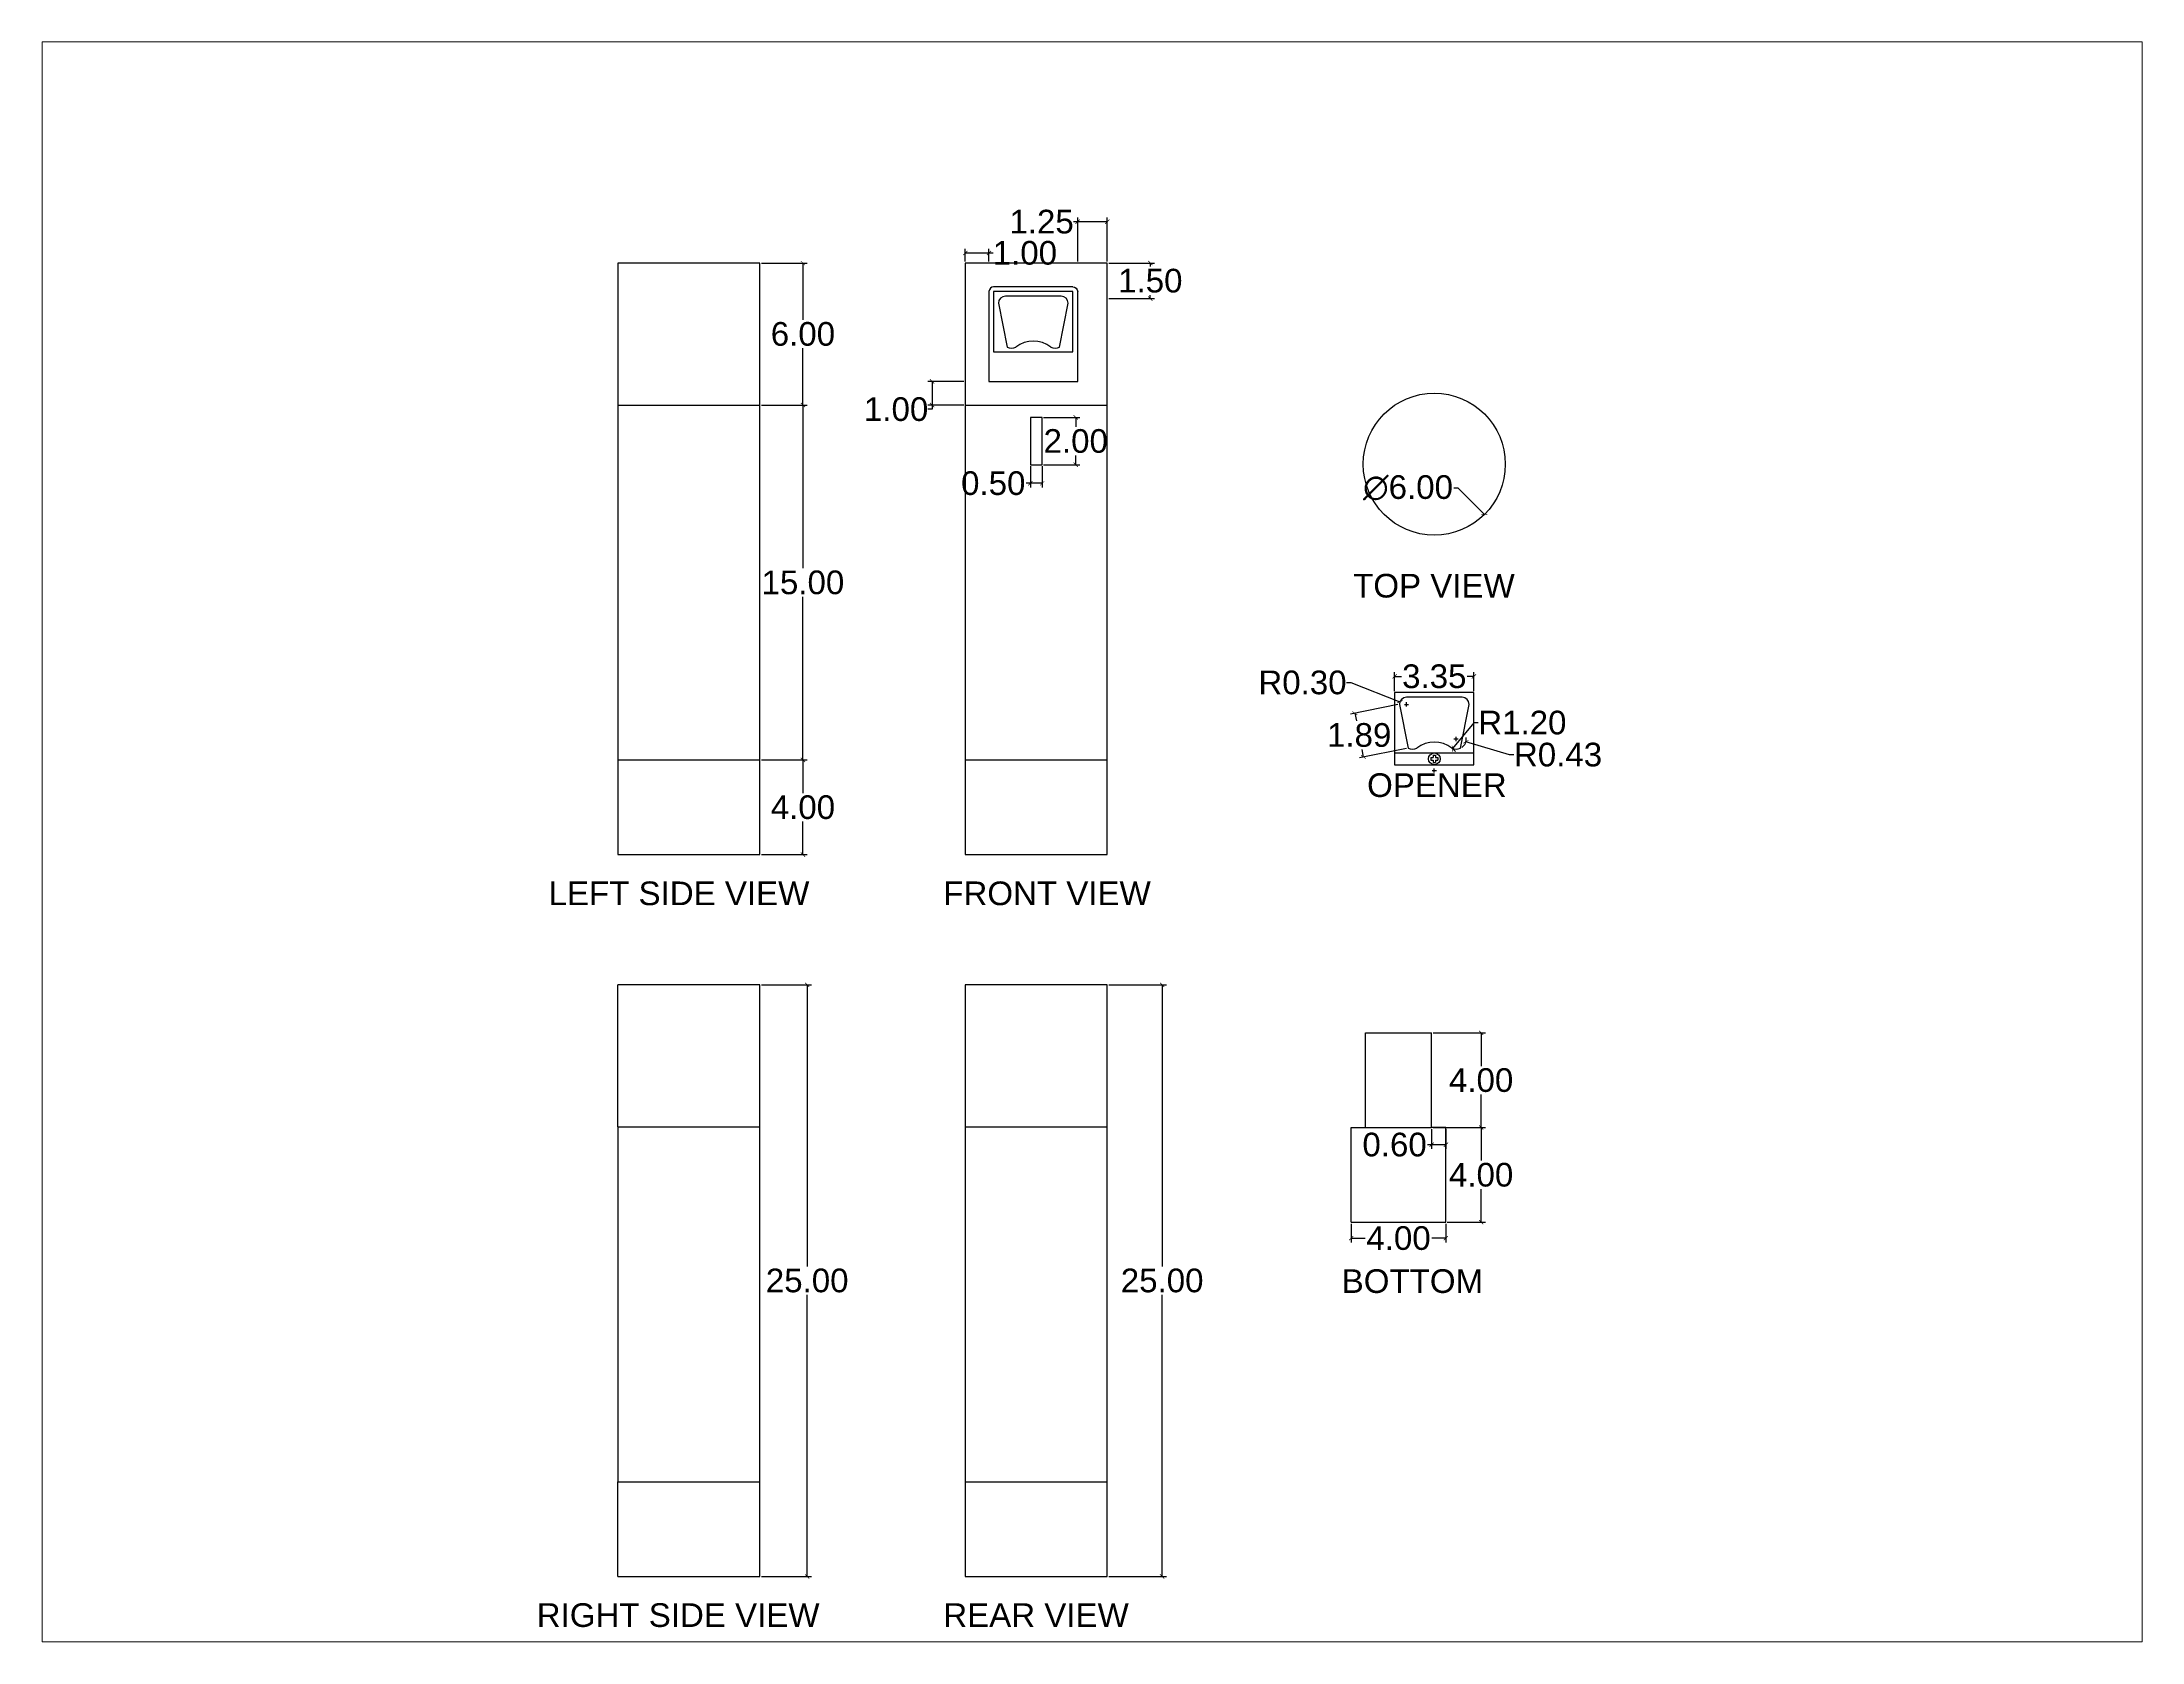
# Paper-space layout 'Layout1' of a CAD drawing. Header units: centimetres. Extents: x 1.05 to 9.45, y 0.8 to 7.2.
# The model-space entities are those that its viewports show. They can reach past a viewport. Long polylines and large blocks are cut down to what shows.
import ezdxf

# ---------------------------------------------------------------- set-up
doc = ezdxf.new("R2010")
doc.units = ezdxf.units.CM
doc.header["$MEASUREMENT"] = 0
for name, color, linetype in [('dimension', 11, 'Continuous'), ('label', 51, 'Continuous'), ('outline', 171, 'Continuous')]:
    doc.layers.add(name, color=color, linetype=linetype)
doc.styles.add('LABEL', font='arial.ttf', dxfattribs={"height": 1})
doc.styles.get("Standard").update_dxf_attribs({"font": 'arial.ttf', "height": 1})
doc.dimstyles.get("Standard").update_dxf_attribs({"dimtxt": 0.35, "dimasz": 0.18, "dimexe": 0.18, "dimexo": 0.0625, "dimgap": 0.09, "dimtad": 0, "dimtih": 1, "dimtoh": 1, "dimzin": 0, "dimdsep": 46, "dimtxsty": 'Standard', "dimblk": 'ARCHTICK', "dimcen": 0.09, "dimadec": 0, "dimazin": 0, "dimtfac": 1, "dimtofl": 0, "dimtmove": 0, "dimatfit": 3, "dimfxl": 1, "dimtolj": 1, "dimtzin": 0, "dimarcsym": 0})

# ---------------------------------------------------------------- blocks, each defined once
blk = doc.blocks.new('_ArchTick')
at = {"color": 0, "linetype": 'ByBlock', "const_width": 0.15}
blk.add_lwpolyline([(-0.5, -0.5), (0.5, 0.5)], dxfattribs=at)
blk = doc.blocks.new('*D21')
at = {"layer": 'Defpoints', "color": 0, "transparency": 16777216}
for p in [(111.379, 84.121), (115.621, 79.879)]:
    blk.add_point(p, dxfattribs=at)
at = {"layer": 'dimension', "color": 0, "lineweight": -2, "transparency": 16777216}
for p, q in [((114.32, 81), (114.5, 81)), ((114.5, 81), (115.621, 79.879))]:
    blk.add_line(p, q, dxfattribs=at)
at = {"layer": 'dimension', "color": 0, "lineweight": -2, "transparency": 16777216, "xscale": 0.18, "yscale": 0.18, "zscale": 0.18, "rotation": 315.0000000000001}
blk.add_blockref('_ArchTick', (115.621, 79.879), dxfattribs=at)
at = {"layer": 'dimension', "color": 0, "transparency": 16777216, "insert": (112.389, 81), "char_height": 1, "attachment_point": 5}
blk.add_mtext('\\A1;∅6.00', dxfattribs=at)
blk = doc.blocks.new('*D24')
at = {"layer": 'Defpoints', "color": 0, "transparency": 16777216}
for p in [(99.68, 90.5), (99.68, 89), (101.5, 89)]:
    blk.add_point(p, dxfattribs=at)
at = {"layer": 'dimension', "color": 0, "lineweight": -2, "transparency": 16777216}
for p, q in [((99.743, 90.5), (101.68, 90.5)), ((101.5, 90.5), (101.5, 90.351)), ((99.743, 89), (101.68, 89)), ((101.5, 89), (101.5, 89.149))]:
    blk.add_line(p, q, dxfattribs=at)
at = {"layer": 'dimension', "color": 0, "lineweight": -2, "transparency": 16777216, "xscale": 0.18, "yscale": 0.18, "zscale": 0.18}
for p, rotation in [((101.5, 90.5), 90), ((101.5, 89), 270)]:
    blk.add_blockref('_ArchTick', p, dxfattribs=dict(at, rotation=rotation))
at = {"layer": 'dimension', "color": 0, "transparency": 16777216, "insert": (101.5, 89.75), "char_height": 1, "attachment_point": 5}
blk.add_mtext('\\A1;1.50', dxfattribs=at)
blk = doc.blocks.new('*D25')
at = {"layer": 'Defpoints', "color": 0, "transparency": 16777216}
for p in [(85, 90.5), (85, 84.5), (86.82, 84.5)]:
    blk.add_point(p, dxfattribs=at)
at = {"layer": 'dimension', "color": 0, "lineweight": -2, "transparency": 16777216}
for p, q in [((85.063, 90.5), (87, 90.5)), ((86.82, 90.5), (86.82, 88.101)), ((86.82, 84.5), (86.82, 86.899)), ((85.063, 84.5), (87, 84.5))]:
    blk.add_line(p, q, dxfattribs=at)
at = {"layer": 'dimension', "color": 0, "lineweight": -2, "transparency": 16777216, "xscale": 0.18, "yscale": 0.18, "zscale": 0.18}
for p, rotation in [((86.82, 90.5), 90), ((86.82, 84.5), 270)]:
    blk.add_blockref('_ArchTick', p, dxfattribs=dict(at, rotation=rotation))
at = {"layer": 'dimension', "color": 0, "transparency": 16777216, "insert": (86.82, 87.5), "char_height": 1, "attachment_point": 5}
blk.add_mtext('\\A1;6.00', dxfattribs=at)
blk = doc.blocks.new('*D26')
at = {"layer": 'Defpoints', "color": 0, "transparency": 16777216}
for p in [(85, 84.5), (85, 69.5), (86.82, 69.5)]:
    blk.add_point(p, dxfattribs=at)
at = {"layer": 'dimension', "color": 0, "lineweight": -2, "transparency": 16777216}
for p, q in [((85.063, 84.5), (87, 84.5)), ((86.82, 84.5), (86.82, 77.601)), ((86.82, 69.5), (86.82, 76.399)), ((85.063, 69.5), (87, 69.5))]:
    blk.add_line(p, q, dxfattribs=at)
at = {"layer": 'dimension', "color": 0, "lineweight": -2, "transparency": 16777216, "xscale": 0.18, "yscale": 0.18, "zscale": 0.18}
for p, rotation in [((86.82, 84.5), 90), ((86.82, 69.5), 270)]:
    blk.add_blockref('_ArchTick', p, dxfattribs=dict(at, rotation=rotation))
at = {"layer": 'dimension', "color": 0, "transparency": 16777216, "insert": (86.82, 77), "char_height": 1, "attachment_point": 5}
blk.add_mtext('\\A1;15.00', dxfattribs=at)
blk = doc.blocks.new('*D27')
at = {"layer": 'Defpoints', "color": 0, "transparency": 16777216}
for p in [(85, 69.5), (85, 65.5), (86.82, 65.5)]:
    blk.add_point(p, dxfattribs=at)
at = {"layer": 'dimension', "color": 0, "lineweight": -2, "transparency": 16777216}
for p, q in [((85.063, 69.5), (87, 69.5)), ((86.82, 69.5), (86.82, 68.101)), ((86.82, 65.5), (86.82, 66.899)), ((85.063, 65.5), (87, 65.5))]:
    blk.add_line(p, q, dxfattribs=at)
at = {"layer": 'dimension', "color": 0, "lineweight": -2, "transparency": 16777216, "xscale": 0.18, "yscale": 0.18, "zscale": 0.18}
for p, rotation in [((86.82, 69.5), 90), ((86.82, 65.5), 270)]:
    blk.add_blockref('_ArchTick', p, dxfattribs=dict(at, rotation=rotation))
at = {"layer": 'dimension', "color": 0, "transparency": 16777216, "insert": (86.82, 67.5), "char_height": 1, "attachment_point": 5}
blk.add_mtext('\\A1;4.00', dxfattribs=at)
blk = doc.blocks.new('*D28')
at = {"layer": 'Defpoints', "color": 0, "transparency": 16777216}
for p in [(85, 60), (85, 35), (87, 35)]:
    blk.add_point(p, dxfattribs=at)
at = {"layer": 'dimension', "color": 0, "lineweight": -2, "transparency": 16777216}
for p, q in [((85.063, 60), (87.18, 60)), ((87, 60), (87, 48.101)), ((87, 35), (87, 46.899)), ((85.063, 35), (87.18, 35))]:
    blk.add_line(p, q, dxfattribs=at)
at = {"layer": 'dimension', "color": 0, "lineweight": -2, "transparency": 16777216, "xscale": 0.18, "yscale": 0.18, "zscale": 0.18}
for p, rotation in [((87, 60), 90), ((87, 35), 270)]:
    blk.add_blockref('_ArchTick', p, dxfattribs=dict(at, rotation=rotation))
at = {"layer": 'dimension', "color": 0, "transparency": 16777216, "insert": (87, 47.5), "char_height": 1, "attachment_point": 5}
blk.add_mtext('\\A1;25.00', dxfattribs=at)
blk = doc.blocks.new('*D29')
at = {"layer": 'Defpoints', "color": 0, "transparency": 16777216}
for p in [(99.68, 60), (99.68, 35), (102, 35)]:
    blk.add_point(p, dxfattribs=at)
at = {"layer": 'dimension', "color": 0, "lineweight": -2, "transparency": 16777216}
for p, q in [((99.743, 60), (102.18, 60)), ((102, 60), (102, 48.101)), ((102, 35), (102, 46.899)), ((99.743, 35), (102.18, 35))]:
    blk.add_line(p, q, dxfattribs=at)
at = {"layer": 'dimension', "color": 0, "lineweight": -2, "transparency": 16777216, "xscale": 0.18, "yscale": 0.18, "zscale": 0.18}
for p, rotation in [((102, 60), 90), ((102, 35), 270)]:
    blk.add_blockref('_ArchTick', p, dxfattribs=dict(at, rotation=rotation))
at = {"layer": 'dimension', "color": 0, "transparency": 16777216, "insert": (102, 47.5), "char_height": 1, "attachment_point": 5}
blk.add_mtext('\\A1;25.00', dxfattribs=at)
blk = doc.blocks.new('*D30')
at = {"layer": 'Defpoints', "color": 0, "transparency": 16777216}
for p in [(96.93, 83.974), (96.93, 81.974), (98.348, 81.974)]:
    blk.add_point(p, dxfattribs=at)
at = {"layer": 'dimension', "color": 0, "lineweight": -2, "transparency": 16777216}
for p, q in [((96.993, 83.974), (98.528, 83.974)), ((98.348, 83.974), (98.348, 83.575)), ((96.993, 81.974), (98.528, 81.974)), ((98.348, 81.974), (98.348, 82.374))]:
    blk.add_line(p, q, dxfattribs=at)
at = {"layer": 'dimension', "color": 0, "lineweight": -2, "transparency": 16777216, "xscale": 0.18, "yscale": 0.18, "zscale": 0.18}
for p, rotation in [((98.348, 83.974), 90), ((98.348, 81.974), 270)]:
    blk.add_blockref('_ArchTick', p, dxfattribs=dict(at, rotation=rotation))
at = {"layer": 'dimension', "color": 0, "transparency": 16777216, "insert": (98.348, 82.974), "char_height": 1, "attachment_point": 5}
blk.add_mtext('\\A1;2.00', dxfattribs=at)
blk = doc.blocks.new('*D31')
at = {"layer": 'Defpoints', "color": 0, "transparency": 16777216}
for p in [(96.43, 81.974), (96.93, 81.974), (96.43, 81.192)]:
    blk.add_point(p, dxfattribs=at)
at = {"layer": 'dimension', "color": 0, "lineweight": -2, "transparency": 16777216}
for p, q in [((96.43, 81.912), (96.43, 81.012)), ((96.93, 81.912), (96.93, 81.012)), ((96.43, 81.192), (96.25, 81.192)), ((96.93, 81.192), (96.43, 81.192))]:
    blk.add_line(p, q, dxfattribs=at)
at = {"layer": 'dimension', "color": 0, "lineweight": -2, "transparency": 16777216, "xscale": 0.18, "yscale": 0.18, "zscale": 0.18, "rotation": 180}
blk.add_blockref('_ArchTick', (96.43, 81.192), dxfattribs=at)
at = {"layer": 'dimension', "color": 0, "lineweight": -2, "transparency": 16777216, "xscale": 0.18, "yscale": 0.18, "zscale": 0.18}
blk.add_blockref('_ArchTick', (96.93, 81.192), dxfattribs=at)
at = {"layer": 'dimension', "color": 0, "transparency": 16777216, "insert": (94.863, 81.192), "char_height": 1, "attachment_point": 5}
blk.add_mtext('\\A1;0.50', dxfattribs=at)
blk = doc.blocks.new('*D32')
at = {"layer": 'Defpoints', "color": 0, "transparency": 16777216}
for p in [(93.68, 85.5), (92.278, 84.5), (93.68, 84.5)]:
    blk.add_point(p, dxfattribs=at)
at = {"layer": 'dimension', "color": 0, "lineweight": -2, "transparency": 16777216}
for p, q in [((93.618, 85.5), (92.098, 85.5)), ((92.278, 85.5), (92.278, 84.5)), ((93.618, 84.5), (92.098, 84.5)), ((92.278, 84.32), (92.098, 84.32)), ((92.278, 84.5), (92.278, 84.32))]:
    blk.add_line(p, q, dxfattribs=at)
at = {"layer": 'dimension', "color": 0, "lineweight": -2, "transparency": 16777216, "xscale": 0.18, "yscale": 0.18, "zscale": 0.18}
for p, rotation in [((92.278, 85.5), 90), ((92.278, 84.5), 270)]:
    blk.add_blockref('_ArchTick', p, dxfattribs=dict(at, rotation=rotation))
at = {"layer": 'dimension', "color": 0, "transparency": 16777216, "insert": (90.758, 84.32), "char_height": 1, "attachment_point": 5}
blk.add_mtext('\\A1;1.00', dxfattribs=at)
blk = doc.blocks.new('*D33')
at = {"layer": 'Defpoints', "color": 0, "transparency": 16777216}
for p in [(94.68, 90.926), (93.68, 90.5), (94.68, 90.5)]:
    blk.add_point(p, dxfattribs=at)
at = {"layer": 'dimension', "color": 0, "lineweight": -2, "transparency": 16777216}
for p, q in [((93.68, 90.563), (93.68, 91.106)), ((93.68, 90.926), (94.68, 90.926)), ((94.68, 90.563), (94.68, 91.106)), ((94.68, 90.926), (94.86, 90.926))]:
    blk.add_line(p, q, dxfattribs=at)
at = {"layer": 'dimension', "color": 0, "lineweight": -2, "transparency": 16777216, "xscale": 0.18, "yscale": 0.18, "zscale": 0.18, "rotation": 180}
blk.add_blockref('_ArchTick', (93.68, 90.926), dxfattribs=at)
at = {"layer": 'dimension', "color": 0, "lineweight": -2, "transparency": 16777216, "xscale": 0.18, "yscale": 0.18, "zscale": 0.18}
blk.add_blockref('_ArchTick', (94.68, 90.926), dxfattribs=at)
at = {"layer": 'dimension', "color": 0, "transparency": 16777216, "insert": (96.2, 90.926), "char_height": 1, "attachment_point": 5}
blk.add_mtext('\\A1;1.00', dxfattribs=at)
blk = doc.blocks.new('*D34')
at = {"layer": 'Defpoints', "color": 0, "transparency": 16777216}
for p in [(98.43, 92.244), (98.43, 90.5), (99.68, 90.5)]:
    blk.add_point(p, dxfattribs=at)
at = {"layer": 'dimension', "color": 0, "lineweight": -2, "transparency": 16777216}
for p, q in [((98.43, 90.563), (98.43, 92.424)), ((99.68, 90.563), (99.68, 92.424)), ((98.43, 92.244), (98.25, 92.244)), ((99.68, 92.244), (98.43, 92.244))]:
    blk.add_line(p, q, dxfattribs=at)
at = {"layer": 'dimension', "color": 0, "lineweight": -2, "transparency": 16777216, "xscale": 0.18, "yscale": 0.18, "zscale": 0.18, "rotation": 180}
blk.add_blockref('_ArchTick', (98.43, 92.244), dxfattribs=at)
at = {"layer": 'dimension', "color": 0, "lineweight": -2, "transparency": 16777216, "xscale": 0.18, "yscale": 0.18, "zscale": 0.18}
blk.add_blockref('_ArchTick', (99.68, 92.244), dxfattribs=at)
at = {"layer": 'dimension', "color": 0, "transparency": 16777216, "insert": (96.905, 92.244), "char_height": 1, "attachment_point": 5}
blk.add_mtext('\\A1;1.25', dxfattribs=at)
blk = doc.blocks.new('*D35')
at = {"layer": 'Defpoints', "color": 0, "transparency": 16777216}
for p in [(115.175, 73.033), (111.825, 72.351), (115.175, 72.351)]:
    blk.add_point(p, dxfattribs=at)
at = {"layer": 'dimension', "color": 0, "lineweight": -2, "transparency": 16777216}
for p, q in [((111.825, 72.414), (111.825, 73.213)), ((111.825, 73.033), (112.108, 73.033)), ((115.175, 73.033), (114.892, 73.033)), ((115.175, 72.414), (115.175, 73.213))]:
    blk.add_line(p, q, dxfattribs=at)
at = {"layer": 'dimension', "color": 0, "lineweight": -2, "transparency": 16777216, "xscale": 0.18, "yscale": 0.18, "zscale": 0.18, "rotation": 180}
blk.add_blockref('_ArchTick', (111.825, 73.033), dxfattribs=at)
at = {"layer": 'dimension', "color": 0, "lineweight": -2, "transparency": 16777216, "xscale": 0.18, "yscale": 0.18, "zscale": 0.18}
blk.add_blockref('_ArchTick', (115.175, 73.033), dxfattribs=at)
at = {"layer": 'dimension', "color": 0, "transparency": 16777216, "insert": (113.5, 73.033), "char_height": 1, "attachment_point": 5}
blk.add_mtext('\\A1;3.35', dxfattribs=at)
blk = doc.blocks.new('*D36')
at = {"layer": 'Defpoints', "color": 0, "transparency": 16777216}
for p in [(112.025, 71.851), (110.51, 69.626), (112.394, 70.001)]:
    blk.add_point(p, dxfattribs=at)
at = {"layer": 'dimension', "color": 0, "lineweight": -2, "transparency": 16777216}
for p, q in [((111.964, 71.839), (109.965, 71.441)), ((110.142, 71.476), (110.206, 71.152)), ((112.332, 69.989), (110.334, 69.591)), ((110.51, 69.626), (110.446, 69.95))]:
    blk.add_line(p, q, dxfattribs=at)
at = {"layer": 'dimension', "color": 0, "lineweight": -2, "transparency": 16777216, "xscale": 0.18, "yscale": 0.18, "zscale": 0.18}
for p, rotation in [((110.142, 71.476), 101.2727032528057), ((110.51, 69.626), 281.2727032528057)]:
    blk.add_blockref('_ArchTick', p, dxfattribs=dict(at, rotation=rotation))
at = {"layer": 'dimension', "color": 0, "transparency": 16777216, "insert": (110.326, 70.551), "char_height": 1, "attachment_point": 5}
blk.add_mtext('\\A1;1.89', dxfattribs=at)
blk = doc.blocks.new('*D37')
at = {"layer": 'Defpoints', "color": 0, "transparency": 16777216}
for p in [(112.046, 71.961), (112.325, 71.851)]:
    blk.add_point(p, dxfattribs=at)
at = {"layer": 'dimension', "color": 0, "lineweight": -2, "transparency": 16777216}
for p, q in [((109.795, 72.771), (109.975, 72.771)), ((109.975, 72.771), (112.046, 71.961)), ((112.325, 71.761), (112.325, 71.941)), ((112.235, 71.851), (112.415, 71.851))]:
    blk.add_line(p, q, dxfattribs=at)
at = {"layer": 'dimension', "color": 0, "lineweight": -2, "transparency": 16777216, "xscale": 0.18, "yscale": 0.18, "zscale": 0.18, "rotation": 338.6272006217587}
blk.add_blockref('_ArchTick', (112.046, 71.961), dxfattribs=at)
at = {"layer": 'dimension', "color": 0, "transparency": 16777216, "insert": (107.93, 72.771), "char_height": 1, "attachment_point": 5}
blk.add_mtext('\\A1;R0.30', dxfattribs=at)
blk = doc.blocks.new('*D38')
at = {"layer": 'Defpoints', "color": 0, "transparency": 16777216}
for p in [(114.422, 70.389), (114.834, 70.268)]:
    blk.add_point(p, dxfattribs=at)
at = {"layer": 'dimension', "color": 0, "lineweight": -2, "transparency": 16777216}
for p, q in [((114.332, 70.389), (114.512, 70.389)), ((114.422, 70.299), (114.422, 70.479)), ((116.682, 69.723), (114.834, 70.268)), ((116.862, 69.723), (116.682, 69.723))]:
    blk.add_line(p, q, dxfattribs=at)
blk.add_arc((114.422, 70.389), 0.429, 303.76075, 7.57927, dxfattribs=at)
at = {"layer": 'dimension', "color": 0, "lineweight": -2, "transparency": 16777216, "xscale": 0.18, "yscale": 0.18, "zscale": 0.18, "rotation": 163.5661076091828}
blk.add_blockref('_ArchTick', (114.834, 70.268), dxfattribs=at)
at = {"layer": 'dimension', "color": 0, "transparency": 16777216, "insert": (118.729, 69.723), "char_height": 1, "attachment_point": 5}
blk.add_mtext('\\A1;R0.43', dxfattribs=at)
blk = doc.blocks.new('*D39')
at = {"layer": 'Defpoints', "color": 0, "transparency": 16777216}
for p in [(114.265, 69.979), (113.5, 69.057)]:
    blk.add_point(p, dxfattribs=at)
at = {"layer": 'dimension', "color": 0, "lineweight": -2, "transparency": 16777216}
for p, q in [((115.175, 71.076), (114.265, 69.979)), ((115.355, 71.076), (115.175, 71.076)), ((113.41, 69.057), (113.59, 69.057)), ((113.5, 68.967), (113.5, 69.147))]:
    blk.add_line(p, q, dxfattribs=at)
blk.add_arc((113.5, 69.057), 1.199, 41.72631, 52.02415, dxfattribs=at)
at = {"layer": 'dimension', "color": 0, "lineweight": -2, "transparency": 16777216, "xscale": 0.18, "yscale": 0.18, "zscale": 0.18, "rotation": 230.3311069289969}
blk.add_blockref('_ArchTick', (114.265, 69.979), dxfattribs=at)
at = {"layer": 'dimension', "color": 0, "transparency": 16777216, "insert": (117.221, 71.076), "char_height": 1, "attachment_point": 5}
blk.add_mtext('\\A1;R1.20', dxfattribs=at)
blk = doc.blocks.new('*D40')
at = {"layer": 'Defpoints', "color": 0, "transparency": 16777216}
for p in [(113.389, 53.968), (113.989, 53.968), (113.389, 53.244)]:
    blk.add_point(p, dxfattribs=at)
at = {"layer": 'dimension', "color": 0, "lineweight": -2, "transparency": 16777216}
for p, q in [((113.389, 53.906), (113.389, 53.064)), ((113.989, 53.906), (113.989, 53.064)), ((113.389, 53.244), (113.209, 53.244)), ((113.989, 53.244), (113.389, 53.244))]:
    blk.add_line(p, q, dxfattribs=at)
at = {"layer": 'dimension', "color": 0, "lineweight": -2, "transparency": 16777216, "xscale": 0.18, "yscale": 0.18, "zscale": 0.18, "rotation": 180}
blk.add_blockref('_ArchTick', (113.389, 53.244), dxfattribs=at)
at = {"layer": 'dimension', "color": 0, "lineweight": -2, "transparency": 16777216, "xscale": 0.18, "yscale": 0.18, "zscale": 0.18}
blk.add_blockref('_ArchTick', (113.989, 53.244), dxfattribs=at)
at = {"layer": 'dimension', "color": 0, "transparency": 16777216, "insert": (111.822, 53.244), "char_height": 1, "attachment_point": 5}
blk.add_mtext('\\A1;0.60', dxfattribs=at)
blk = doc.blocks.new('*D41')
at = {"layer": 'Defpoints', "color": 0, "transparency": 16777216}
for p in [(109.989, 49.968), (113.989, 49.968), (109.989, 49.292)]:
    blk.add_point(p, dxfattribs=at)
at = {"layer": 'dimension', "color": 0, "lineweight": -2, "transparency": 16777216}
for p, q in [((109.989, 49.906), (109.989, 49.112)), ((113.989, 49.906), (113.989, 49.112)), ((109.989, 49.292), (110.582, 49.292)), ((113.989, 49.292), (113.396, 49.292))]:
    blk.add_line(p, q, dxfattribs=at)
at = {"layer": 'dimension', "color": 0, "lineweight": -2, "transparency": 16777216, "xscale": 0.18, "yscale": 0.18, "zscale": 0.18, "rotation": 180}
blk.add_blockref('_ArchTick', (109.989, 49.292), dxfattribs=at)
at = {"layer": 'dimension', "color": 0, "lineweight": -2, "transparency": 16777216, "xscale": 0.18, "yscale": 0.18, "zscale": 0.18}
blk.add_blockref('_ArchTick', (113.989, 49.292), dxfattribs=at)
at = {"layer": 'dimension', "color": 0, "transparency": 16777216, "insert": (111.989, 49.292), "char_height": 1, "attachment_point": 5}
blk.add_mtext('\\A1;4.00', dxfattribs=at)
blk = doc.blocks.new('*D42')
at = {"layer": 'Defpoints', "color": 0, "transparency": 16777216}
for p in [(113.989, 53.968), (113.989, 49.968), (115.479, 49.968)]:
    blk.add_point(p, dxfattribs=at)
at = {"layer": 'dimension', "color": 0, "lineweight": -2, "transparency": 16777216}
for p, q in [((114.051, 53.968), (115.659, 53.968)), ((115.479, 53.968), (115.479, 52.569)), ((115.479, 49.968), (115.479, 51.368)), ((114.051, 49.968), (115.659, 49.968))]:
    blk.add_line(p, q, dxfattribs=at)
at = {"layer": 'dimension', "color": 0, "lineweight": -2, "transparency": 16777216, "xscale": 0.18, "yscale": 0.18, "zscale": 0.18}
for p, rotation in [((115.479, 53.968), 90), ((115.479, 49.968), 270)]:
    blk.add_blockref('_ArchTick', p, dxfattribs=dict(at, rotation=rotation))
at = {"layer": 'dimension', "color": 0, "transparency": 16777216, "insert": (115.479, 51.968), "char_height": 1, "attachment_point": 5}
blk.add_mtext('\\A1;4.00', dxfattribs=at)
blk = doc.blocks.new('*D43')
at = {"layer": 'Defpoints', "color": 0, "transparency": 16777216}
for p in [(113.389, 57.968), (113.389, 53.968), (115.479, 53.968)]:
    blk.add_point(p, dxfattribs=at)
at = {"layer": 'dimension', "color": 0, "lineweight": -2, "transparency": 16777216}
for p, q in [((113.451, 57.968), (115.659, 57.968)), ((115.479, 57.968), (115.479, 56.569)), ((115.479, 53.968), (115.479, 55.368)), ((113.451, 53.968), (115.659, 53.968))]:
    blk.add_line(p, q, dxfattribs=at)
at = {"layer": 'dimension', "color": 0, "lineweight": -2, "transparency": 16777216, "xscale": 0.18, "yscale": 0.18, "zscale": 0.18}
for p, rotation in [((115.479, 57.968), 90), ((115.479, 53.968), 270)]:
    blk.add_blockref('_ArchTick', p, dxfattribs=dict(at, rotation=rotation))
at = {"layer": 'dimension', "color": 0, "transparency": 16777216, "insert": (115.479, 55.968), "char_height": 1, "attachment_point": 5}
blk.add_mtext('\\A1;4.00', dxfattribs=at)

msp = doc.modelspace()

# ---------------------------------------------------------------- linework, layer by layer
at = {"layer": 'outline'}
for p, q in [((85, 90.5), (79, 90.5)), ((79, 90.5), (79, 65.5)), ((85, 65.5), (85, 90.5)), ((99.68, 90.5), (93.68, 90.5)), ((93.68, 90.5), (93.68, 65.5)), ((99.68, 65.5), (99.68, 90.5)), ((94.68, 89.3), (94.68, 85.5)), ((98.23, 89.5), (94.88, 89.5)), ((94.88, 89.3), (94.88, 86.75)), ((98.23, 89.3), (94.88, 89.3)), ((95.08, 88.8), (95.449, 86.95)), ((97.73, 89.1), (95.38, 89.1)), ((97.661, 86.95), (98.03, 88.8)), ((98.23, 86.75), (98.23, 89.3)), ((98.43, 85.5), (98.43, 89.3)), ((94.88, 86.75), (98.23, 86.75)), ((94.68, 85.5), (98.43, 85.5)), ((79, 84.5), (85, 84.5)), ((93.68, 84.5), (99.68, 84.5)), ((96.43, 83.974), (96.43, 81.974)), ((96.93, 83.974), (96.43, 83.974)), ((96.93, 81.974), (96.93, 83.974)), ((96.43, 81.974), (96.93, 81.974)), ((115.175, 72.351), (111.825, 72.351)), ((111.825, 72.351), (111.825, 69.801)), ((114.675, 72.151), (112.325, 72.151)), ((115.175, 69.801), (115.175, 72.351)), ((112.025, 71.851), (112.394, 70.001)), ((114.606, 70.001), (114.975, 71.851)), ((79, 69.5), (85, 69.5)), ((93.68, 69.5), (99.68, 69.5)), ((111.825, 69.801), (115.175, 69.801)), ((111.825, 69.801), (111.825, 69.301)), ((111.825, 69.301), (115.175, 69.301)), ((113.351, 69.599), (113.45, 69.599)), ((113.351, 69.599), (113.351, 69.499)), ((113.351, 69.499), (113.45, 69.499)), ((113.45, 69.698), (113.45, 69.599)), ((113.45, 69.698), (113.55, 69.698)), ((113.45, 69.499), (113.45, 69.4)), ((113.45, 69.4), (113.55, 69.4)), ((113.55, 69.698), (113.55, 69.599)), ((113.55, 69.599), (113.649, 69.599)), ((113.55, 69.499), (113.55, 69.4)), ((113.55, 69.499), (113.649, 69.499)), ((113.649, 69.599), (113.649, 69.499)), ((115.175, 69.301), (115.175, 69.801)), ((79, 65.5), (85, 65.5)), ((93.68, 65.5), (99.68, 65.5)), ((85, 60), (79, 60)), ((79, 54), (79, 60)), ((85, 55.5), (85, 60)), ((99.68, 60), (93.68, 60)), ((93.68, 60), (93.68, 35)), ((99.68, 35), (99.68, 60)), ((110.589, 53.968), (110.589, 57.968)), ((110.589, 57.968), (113.389, 57.968)), ((113.389, 53.968), (113.389, 57.968)), ((85, 54), (85, 55.5)), ((79, 54), (79, 39)), ((79, 54), (85, 54)), ((85, 39), (85, 54)), ((93.68, 54), (99.68, 54)), ((109.989, 49.968), (109.989, 53.968)), ((109.989, 53.968), (110.589, 53.968)), ((110.589, 53.968), (113.389, 53.968)), ((113.989, 53.968), (113.389, 53.968)), ((113.989, 49.968), (113.989, 53.968)), ((109.989, 49.968), (113.989, 49.968)), ((79, 39), (85, 39)), ((79, 35), (79, 39)), ((85, 35), (85, 39)), ((93.68, 39), (99.68, 39)), ((79, 35), (85, 35)), ((93.68, 35), (99.68, 35))]:
    msp.add_line(p, q, dxfattribs=at)
for centre, radius in [((113.5, 82), 3), ((113.5, 69.549), 0.248)]:
    msp.add_circle(centre, radius, dxfattribs=at)
for centre, radius, start, end in [((95.38, 88.8), 0.3, 90, 180), ((97.73, 88.8), 0.3, 0, 90), ((96.555, 86.005), 1.199, 52.02415, 127.97585), ((95.633, 87.291), 0.388, 241.63431, 298.36569), ((97.477, 87.338), 0.429, 244.57715, 295.42285), ((112.325, 71.851), 0.3, 90, 180), ((114.675, 71.851), 0.3, 0, 90), ((113.5, 69.057), 1.199, 52.02415, 127.97585), ((112.578, 70.343), 0.388, 241.63431, 298.36569), ((114.422, 70.389), 0.429, 244.57715, 295.42285)]:
    msp.add_arc(centre, radius, start, end, dxfattribs=at)
for points in [[(94.88, 89.5), (94.786, 89.5), (94.68, 89.394), (94.68, 89.3)], [(98.23, 89.5), (98.324, 89.5), (98.43, 89.394), (98.43, 89.3)]]:
    msp.add_open_spline(points, degree=3, dxfattribs=at)

# ---------------------------------------------------------------- texts
at = {"layer": 'label', "style": 'LABEL'}
for s, p in [('TOP VIEW ', (110.071, 76.366)), ('OPENER', (110.66, 67.938)), ('LEFT SIDE VIEW ', (76.071, 63.366)), ('FRONT VIEW ', (92.751, 63.366)), ('BOTTOM', (109.587, 46.98)), ('RIGHT SIDE VIEW ', (75.571, 32.866)), ('REAR VIEW ', (92.751, 32.866))]:
    msp.add_text(s, height=1, dxfattribs=at).set_placement(p)

# ---------------------------------------------------------------- dimensions: what is measured, and where the dimension line sits
at = {"layer": 'dimension'}
for base, p1, p2, picture, middle in [((98.43, 92.244), (99.68, 90.5), (98.43, 90.5), '*D34', (96.905, 92.244)), ((94.68, 90.926), (93.68, 90.5), (94.68, 90.5), '*D33', (96.2, 90.926)), ((96.43, 81.192), (96.93, 81.974), (96.43, 81.974), '*D31', (94.863, 81.192)), ((115.175, 73.033), (111.825, 72.351), (115.175, 72.351), '*D35', (113.5, 73.033)), ((113.389, 53.244), (113.989, 53.968), (113.389, 53.968), '*D40', (111.822, 53.244)), ((109.989, 49.292), (113.989, 49.968), (109.989, 49.968), '*D41', (111.989, 49.292))]:
    dim = msp.add_linear_dim(base=base, p1=p1, p2=p2, dimstyle='Standard', dxfattribs=at)
    dim.commit()
    dim.dimension.update_dxf_attribs({"geometry": picture, "text_midpoint": middle})
for base, p1, p2, picture, middle in [((86.82, 84.5), (85, 90.5), (85, 84.5), '*D25', (86.82, 87.5)), ((101.5, 89), (99.68, 90.5), (99.68, 89), '*D24', (101.5, 89.75)), ((92.278, 84.5), (93.68, 85.5), (93.68, 84.5), '*D32', (90.758, 84.32)), ((86.82, 69.5), (85, 84.5), (85, 69.5), '*D26', (86.82, 77)), ((98.348, 81.974), (96.93, 83.974), (96.93, 81.974), '*D30', (98.348, 82.974)), ((86.82, 65.5), (85, 69.5), (85, 65.5), '*D27', (86.82, 67.5)), ((87, 35), (85, 60), (85, 35), '*D28', (87, 47.5)), ((102, 35), (99.68, 60), (99.68, 35), '*D29', (102, 47.5)), ((115.479, 53.968), (113.389, 57.968), (113.389, 53.968), '*D43', (115.479, 55.968)), ((115.479, 49.968), (113.989, 53.968), (113.989, 49.968), '*D42', (115.479, 51.968))]:
    dim = msp.add_linear_dim(base=base, p1=p1, p2=p2, angle=90, dimstyle='Standard', dxfattribs=at)
    dim.commit()
    dim.dimension.update_dxf_attribs({"geometry": picture, "text_midpoint": middle})
dim = msp.add_diameter_dim_2p(p1=(111.379, 84.121), p2=(115.621, 79.879), dimstyle='Standard', dxfattribs=at)
dim.commit()
dim.dimension.update_dxf_attribs({"geometry": '*D21', "text_midpoint": (112.389, 81), "dimtype": 163})
for center, mpoint, picture, middle in [((112.325, 71.851), (112.046, 71.961), '*D37', (107.93, 72.771)), ((113.5, 69.057), (114.265, 69.979), '*D39', (117.221, 71.076)), ((114.422, 70.389), (114.834, 70.268), '*D38', (118.729, 69.723))]:
    dim = msp.add_radius_dim(center=center, mpoint=mpoint, dimstyle='Standard', dxfattribs=at)
    dim.commit()
    dim.dimension.update_dxf_attribs({"geometry": picture, "text_midpoint": middle, "dimtype": 164})
dim = msp.add_aligned_dim(p1=(112.025, 71.851), p2=(112.394, 70.001), distance=-1.92, dimstyle='Standard', dxfattribs=at)
dim.commit()
dim.dimension.update_dxf_attribs({"geometry": '*D36', "text_midpoint": (110.326, 70.551)})

psp = doc.layouts.get("Layout1")

# ---------------------------------------------------------------- viewports
at = {"layer": 'dimension'}
psp.add_viewport(center=(5.25, 4), size=(8.4, 6.4), view_center_point=(99.0356, 66.0348), view_height=67.612201, dxfattribs=at)

doc.saveas('drawing.dxf')
